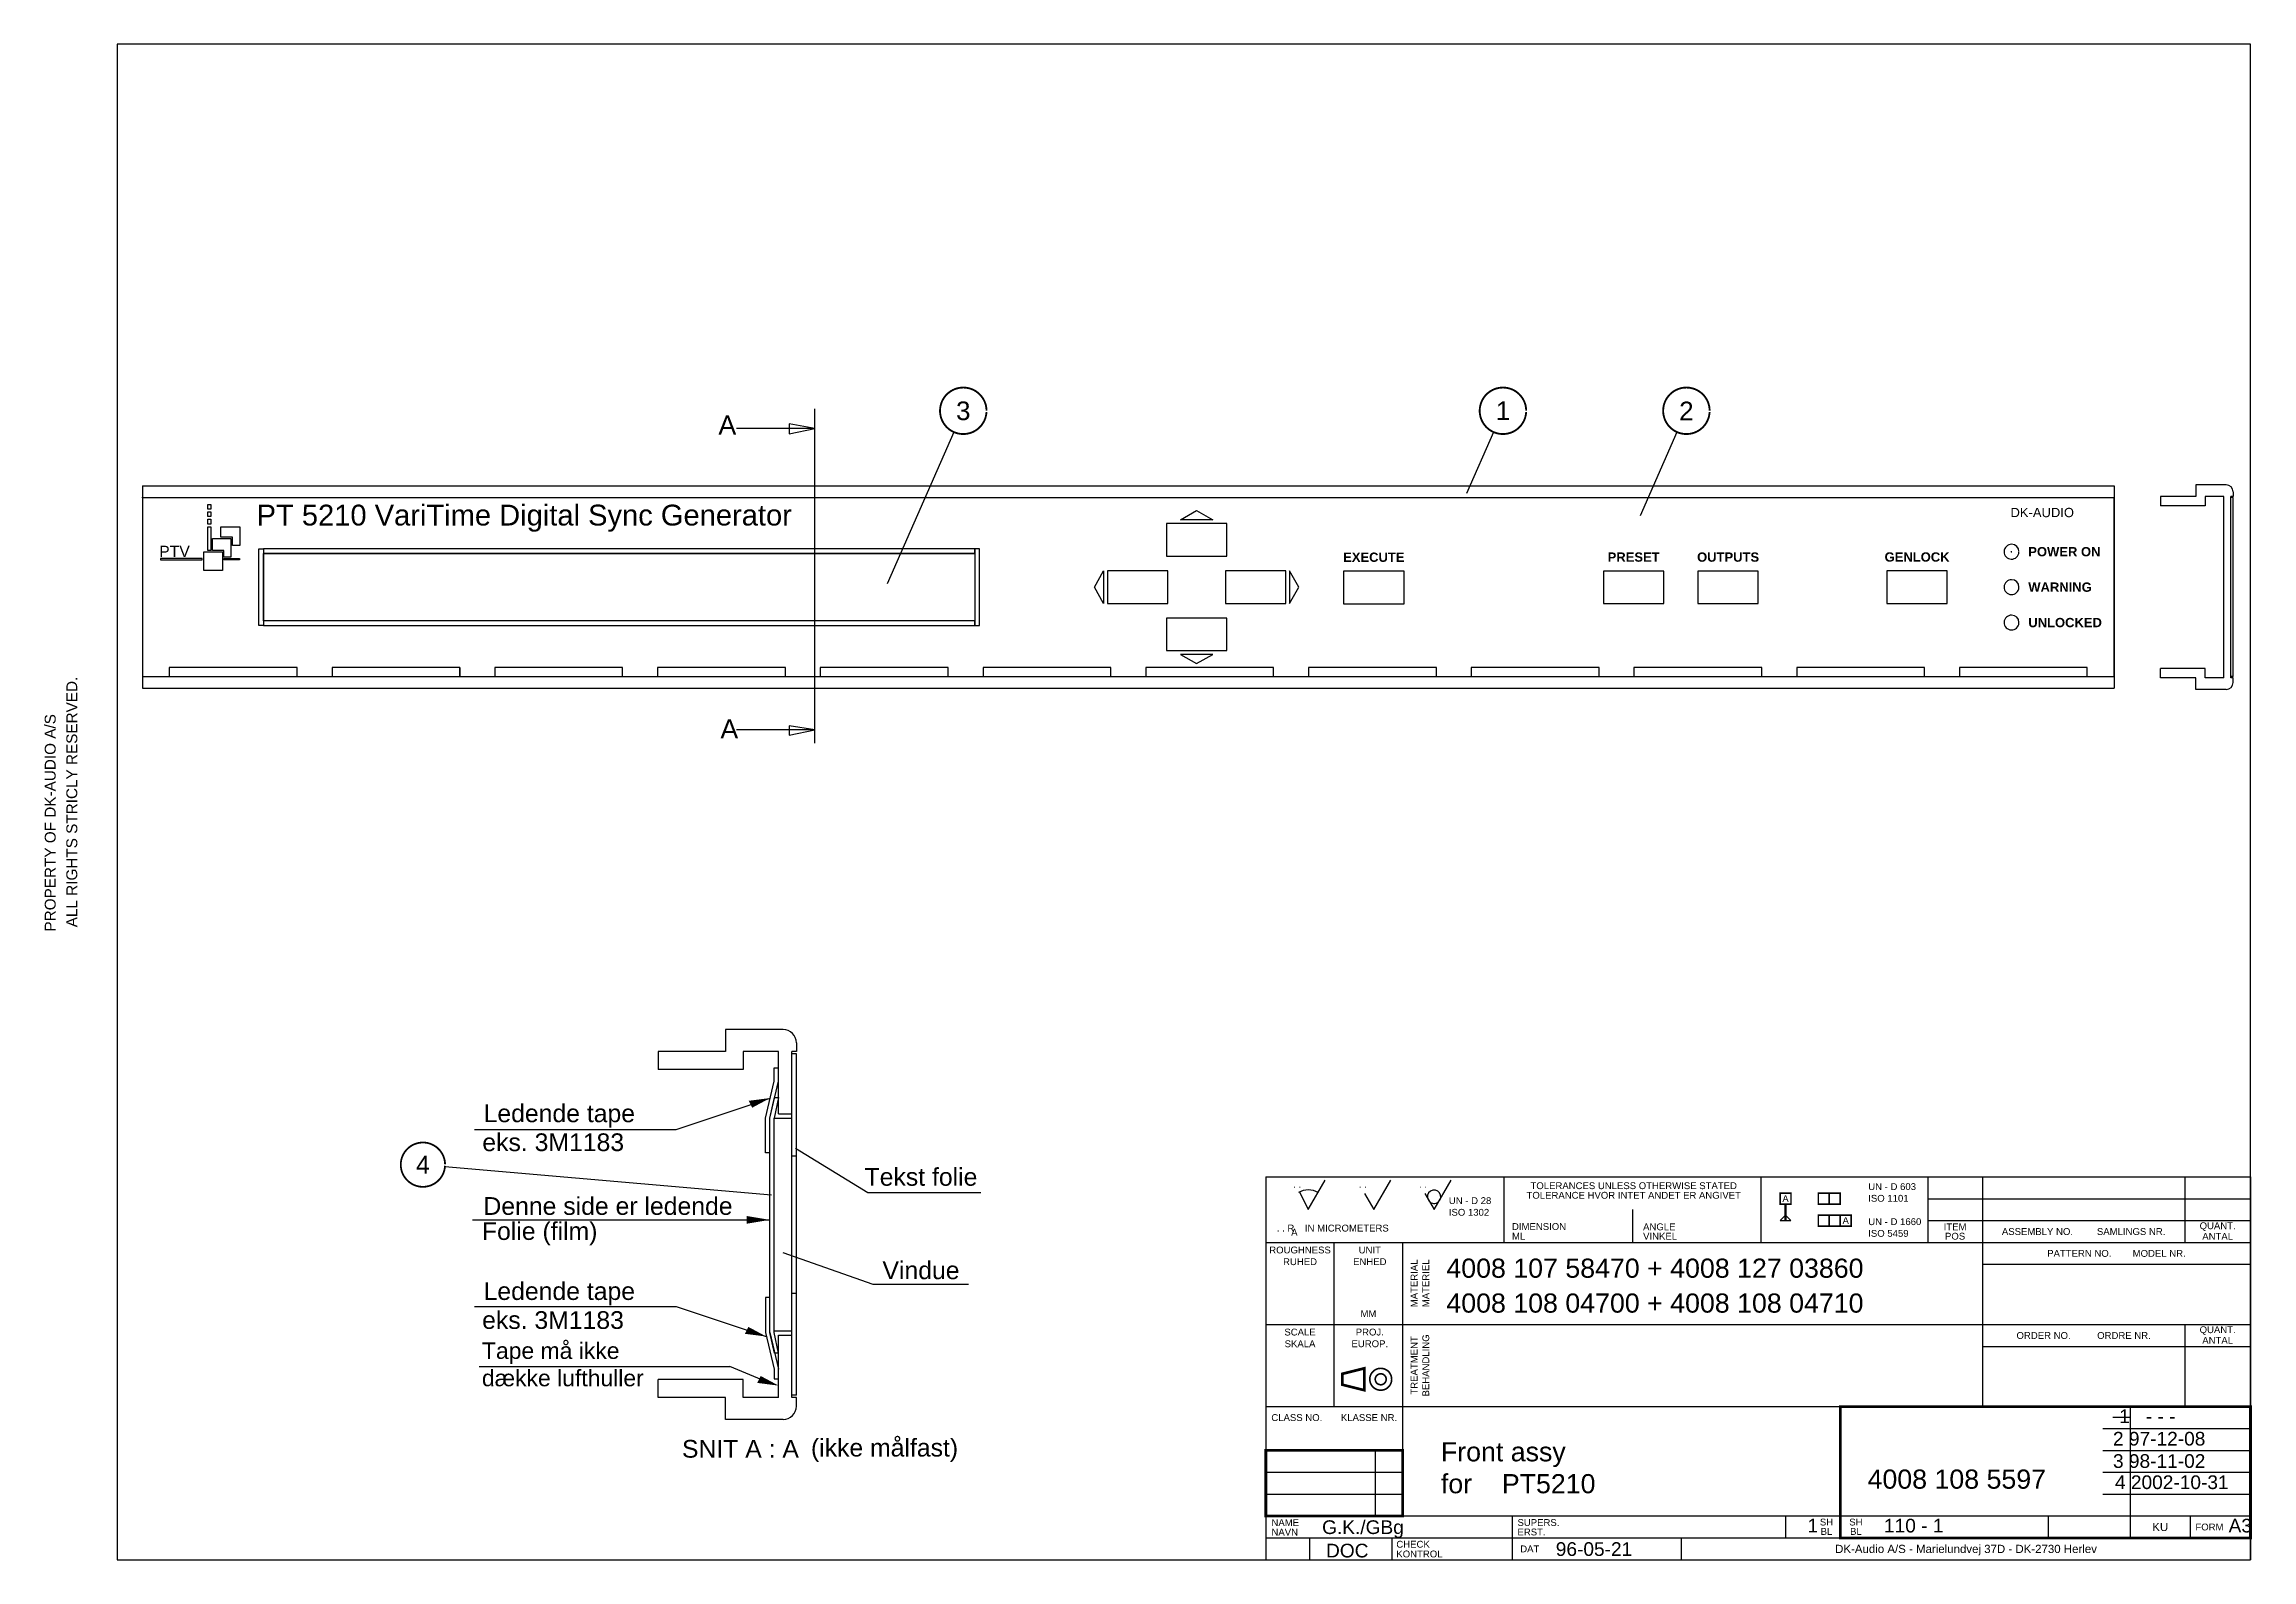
# Model space of a CAD drawing. Extents: x 7 to 410, y 10 to 287.
import ezdxf
from ezdxf.enums import TextEntityAlignment as Align

# ---------------------------------------------------------------- set-up
doc = ezdxf.new("R2010")
doc.units = 0
doc.header["$MEASUREMENT"] = 0
doc.linetypes.add('CENTER', pattern=[2, 1.25, -0.25, 0.25, -0.25])
for name, color, linetype in [('110-1', 10, 'CONTINUOUS'), ('110-1ASSY', 3, 'CONTINUOUS'), ('110-1MEK', 3, 'CONTINUOUS'), ('115-1BLUE', 5, 'CONTINUOUS'), ('115-1GREEN', 3, 'CONTINUOUS'), ('115-1RAMMEN', 6, 'CONTINUOUS'), ('115-1RED', 1, 'CONTINUOUS'), ('115-1TEKST', 7, 'CONTINUOUS')]:
    doc.layers.add(name, color=color, linetype=linetype)
doc.styles.add('ARIAB', font='')
doc.styles.add('ARIE', font='')
doc.styles.add('ARIM', font='')
doc.styles.get("Standard").update_dxf_attribs({"font": 'ARIAL.TTF'})
doc.styles.get('ARIAB').set_extended_font_data('Arial MT', bold=True)
doc.styles.get('ARIE').set_extended_font_data('Arial MT Ex Bd')
doc.styles.get('ARIM').set_extended_font_data('Arial MT Md')

msp = doc.modelspace()

# ---------------------------------------------------------------- linework, layer by layer
at = {"layer": '110-1'}
for p, q in [((410, 287), (20, 287)), ((20, 287), (20, 10)), ((410, 10), (410, 287)), ((147.549737619748, 159.2350170404904), (147.549737619748, 220.3428128024071)), ((147.549737619748, 216.7403350716176), (133.2198944298734, 216.7403350716176)), ((147.549737619748, 216.7403350716176), (142.8708540721523, 217.5951607343121)), ((142.8708540721523, 217.5951607343121), (142.8708540721523, 215.763391970362)), ((142.8708540721523, 215.763391970362), (147.549737619748, 216.7403350716176)), ((147.549737619748, 161.6651626186411), (133.2198944298734, 161.6651626186411)), ((147.549737619748, 161.6651626186411), (142.8708540721523, 162.3978701242212)), ((142.8708540721523, 162.3978701242212), (142.8708540721523, 160.6882195173856)), ((142.8708540721523, 160.6882195173856), (147.549737619748, 161.6651626186411)), ((255, 67), (255, 50)), ((384.8630359301935, 36.08303769265886), (388.0608434724261, 36.08303769265886)), ((275, 18), (275, 14)), ((253, 14), (253, 10)), ((20, 10), (410, 10))]:
    msp.add_line(p, q, dxfattribs=at)
at = {"layer": '110-1', "color": 3}
for p, q in [((141.7414339259483, 106.9235459668731), (131.211433925948, 106.923545966873)), ((131.211433925948, 106.923545966873), (131.211433925948, 102.8735459668731)), ((131.211433925948, 102.873545966873), (118.8994339259482, 102.873545966873)), ((118.8994339259482, 102.8735459668731), (118.8994339259482, 99.6335459668731)), ((131.2114339259479, 102.8735459668731), (118.8994339259482, 102.8735459668731)), ((134.4514339259482, 102.8735459668731), (134.4514339259482, 99.6335459668731)), ((140.9314339259482, 102.8735459668731), (134.4514339259482, 102.8735459668731)), ((140.9314339259482, 102.873545966873), (134.4514339259482, 102.873545966873)), ((140.9314339259482, 91.53354596687308), (140.9314339259482, 102.873545966873)), ((144.1714339259481, 102.873545966873), (143.3614339259483, 102.873545966873)), ((143.3614339259483, 39.69354596687305), (143.3614339259483, 102.873545966873)), ((144.1714339259481, 102.468545966873), (143.3614339259483, 102.468545966873)), ((144.1714339259482, 104.4935459668731), (144.1714339259482, 102.8735459668731)), ((144.1714339259482, 40.09854596687302), (144.1714339259482, 102.468545966873)), ((134.4514339259482, 99.6335459668731), (118.8994339259482, 99.6335459668731)), ((139.3114339259481, 90.72354596687325), (140.9120086048858, 97.45236806719777)), ((140.1214339259483, 51.54779880072601), (140.1214339259483, 90.72354596687308)), ((140.1214339259483, 90.72354596687308), (143.3614339259483, 90.72354596687308)), ((140.9314339259482, 91.53354596687308), (143.3614339259483, 91.53354596687308)), ((139.3114339259482, 57.91854596687307), (138.5014339259483, 57.91854596687307)), ((138.5014339259483, 57.91854596687307), (138.5014339259483, 51.54779880072579)), ((143.3614339259483, 58.72854596687307), (144.1714339259482, 58.72854596687307)), ((138.5014339259483, 51.54779880072579), (140.1020086048861, 44.81897670040127)), ((139.3114339259481, 51.54779880072579), (140.9120086048858, 44.81897670040127)), ((140.1214339259483, 51.84354596687308), (143.3614339259483, 51.84354596687308)), ((140.9314339259482, 39.69354596687305), (140.9314339259482, 51.03354596687302)), ((140.9314339259482, 51.03354596687302), (143.3614339259483, 51.03354596687302)), ((140.1020086048861, 44.81897670040127), (140.1020086048861, 43.07957948301132)), ((134.4514339259482, 42.933545966873), (118.8994339259482, 42.933545966873)), ((118.8994339259482, 39.69354596687305), (118.8994339259482, 42.933545966873)), ((134.4514339259482, 39.69354596687305), (134.4514339259482, 42.933545966873)), ((140.1020086048861, 43.07957948301132), (140.9120086048858, 43.07957948301132)), ((131.2114339259479, 39.69354596687305), (118.8994339259482, 39.69354596687305)), ((131.211433925948, 35.64354596687309), (131.211433925948, 39.69354596687305)), ((140.9314339259482, 39.69354596687305), (134.4514339259482, 39.69354596687305)), ((144.1714339259481, 40.09854596687302), (143.3614339259483, 40.09854596687302)), ((144.1714339259481, 39.69354596687305), (143.3614339259483, 39.69354596687305)), ((144.1714339259482, 38.07354596687298), (144.1714339259482, 39.69354596687305)), ((141.7414339259483, 35.64354596687303), (131.211433925948, 35.64354596687309))]:
    msp.add_line(p, q, dxfattribs=at)
at = {"layer": '110-1', "color": 1}
for p in [(86.17778082493497, 45.35333489936859), (137.8768517569422, 42.86839171733604)]:
    msp.add_line(p, (131.9892365526921, 45.35333489936859), dxfattribs=at)
at = {"layer": '110-1', "color": 3}
for points in [[(139.3114339259482, 84.35279880072596), (138.5014339259483, 84.35279880072596), (138.5014339259483, 90.72354596687325), (140.1020086048861, 97.45236806719777), (140.1020086048861, 99.92326202762155), (140.9120086048858, 99.92326202762155)], [(140.9314339259482, 47.79648919513852), (140.2037522363504, 47.79648919513852), (140.2037522363505, 47.79648919513852), (139.3114339259482, 51.54779880072579), (139.3114339259482, 57.91854596687307), (139.3114339259482, 90.72354596687325), (140.2037522363505, 94.47485557246054), (140.2037522363504, 94.47485557246054), (140.9314339259482, 94.47485557246054)], [(140.9314339259482, 94.47485557246054), (140.1214339259483, 90.72354596687325)], [(143.3614339259483, 83.83854596687303), (144.1714339259482, 83.83854596687303)], [(140.9314339259482, 47.79648919513852), (140.1214339259483, 51.54779880072579)]]:
    msp.add_lwpolyline(points, dxfattribs=at)
at = {"layer": '110-1', "color": 1}
for points in [[(85.35650254106423, 88.66685204613427), (122.2009407966204, 88.66685204613427), (139.3732188179415, 94.38853300257085)], [(177.9176248007929, 77.09885666329473), (157.2438121414481, 77.09885666329473), (143.9996509065553, 85.17946458942015)], [(79.93753562518873, 81.8689133336299), (139.6050168858445, 76.68020046384794)], [(84.98886211306217, 72.12977624775033), (139.3114339259482, 72.12977624775033)], [(175.656426541177, 60.29119217695381), (158.2128971098548, 60.29119217695381), (141.7384526469394, 66.1092298837641)], [(85.35650254106423, 56.30145044936626), (122.2009407966204, 56.30145044936626), (138.6764765172582, 50.81191907427319)]]:
    msp.add_lwpolyline(points, dxfattribs=at)
at = {"layer": '110-1', "color": 3, "const_width": 0.3240000000000001}
msp.add_lwpolyline([(79.95260467472957, 82.25554707492182, 66.06280964591681), (79.94734869011097, 82.01043841898849, 66.06280964591681)], format="xyb", dxfattribs=at)
at = {"layer": '110-1'}
for points in [[(230, 80), (410, 80)], [(230, 80), (230, 10)], [(236.1519237886467, 77.23205080756888), (237.75, 74), (240.8685888495279, 79.36650848224347)], [(248.0374851427604, 76.9698057258089), (249.75, 74), (252.8685888495279, 79.36650848224347)], [(259.0374851427604, 76.9698057258089), (260.75, 74), (263.8685888495279, 79.36650848224347)], [(273.5, 80), (273.5, 68)], [(320.5, 80), (320.5, 68)], [(351, 80), (351, 68)], [(361, 80), (361, 38)], [(398, 80), (398, 68)], [(410, 80), (410, 10)], [(297, 74), (297, 68)], [(351, 76), (410, 76)], [(351, 72), (410, 72)], [(230, 68), (410, 68)], [(242.5, 38), (242.5, 68)], [(255, 68), (255, 18)], [(361.0905294119907, 64.00669696654226), (410.0905294119907, 64.00669696654226)], [(230, 53), (410, 53)], [(398, 53), (398, 38)], [(361, 49), (410, 49)], [(230, 38), (410, 38)], [(388, 38), (388, 14)], [(383, 34), (410, 34)], [(250, 30), (250, 18)], [(383, 30), (410, 30)], [(230, 26), (255, 26)], [(383, 26), (410, 26)], [(230, 22), (255, 22)], [(383, 22), (410, 22)], [(410, 18), (230, 18)], [(275, 18), (275, 10)], [(325, 18), (325, 14)], [(335, 18), (335, 14)], [(373, 18), (373, 14)], [(399, 18), (399, 14)], [(230, 14), (410, 14)], [(238, 14), (238, 10)], [(253, 14), (253, 10)], [(306, 10), (306, 14)], [(230, 10), (410, 10)]]:
    msp.add_lwpolyline(points, dxfattribs=at)
for points, const_width in [([(324, 77), (326, 77), (326, 75), (324, 75)], 0.3), ([(331, 75), (333, 75), (333, 77), (331, 77)], 0.3), ([(333, 75), (335, 75), (335, 77), (333, 77)], 0.3), ([(331, 71), (333, 71), (333, 73), (331, 73)], 0.3), ([(333, 71), (335, 71), (335, 73), (333, 73)], 0.3), ([(335, 73), (337, 73), (337, 71), (335, 71)], 0.3), ([(335, 14), (410, 14), (410, 38), (335, 38)], 0.5)]:
    msp.add_lwpolyline(points, close=True, dxfattribs=dict(at, const_width=const_width))
msp.add_lwpolyline([(324, 72), (326, 72), (325, 73)], close=True, dxfattribs=at)
for points, const_width in [([(325, 75), (325, 72)], 0.4), ([(244, 42), (248, 41), (248, 45), (244, 44), (244, 42)], 0.5), ([(230, 18), (255, 18), (255, 30), (230, 30), (230, 18)], 0.5)]:
    msp.add_lwpolyline(points, dxfattribs=dict(at, const_width=const_width))
at = {"layer": '110-1', "color": 13}
for points, const_width in [([(249, 43, 1), (253, 43, 1)], 0.2999999999999998), ([(250, 43, 1), (252, 43, 1)], 0.2999999999999999)]:
    msp.add_lwpolyline(points, format="xyb", close=True, dxfattribs=dict(at, const_width=const_width))
at = {"layer": '110-1', "color": 2, "linetype": 'CENTER', "const_width": 0.02}
for points in [[(251, 46), (251, 40)], [(243, 43), (254, 43)]]:
    msp.add_lwpolyline(points, dxfattribs=at)
at = {"layer": '110-1', "color": 3}
for centre, start, end in [((141.7414339259483, 104.4935459668731), 1.304685893611468e-12, 90), ((141.7414339259483, 38.07354596687304), 270.0000000000001, 359.9999999999987)]:
    msp.add_arc(centre, 2.43, start, end, dxfattribs=at)
at = {"layer": '110-1'}
for centre, radius, start, end in [((237.75, 74), 3.605551275464019, 59.8382447180721, 119.8382447180721), ((260.7603144101786, 76.35859236105458), 1.214781746034139, 306.4847730898729, 299.2476703006309)]:
    msp.add_arc(centre, radius, start, end, dxfattribs=at)
at = {"layer": '110-1', "color": 1, "linetype": 'ByBlock'}
for points in [[(136.0933236347696, 92.62949938570219), (135.4564738002753, 93.89588342630938), (139.3732188179415, 94.38853300257085)], [(135.0589339259483, 71.42102624775032), (135.0589339259483, 72.83852624775028), (139.3114339259482, 72.12977624775033)], [(135.3965813340862, 52.57095269114183), (134.7597314995919, 51.30456865053463), (138.6764765172582, 50.81191907427319)], [(137.6551854492022, 43.5989773160839), (137.0183356147079, 42.3325932754767), (140.9350806323741, 41.83994369921526)]]:
    msp.add_solid(points, dxfattribs=at)
at = {"layer": '110-1ASSY'}
for p, q in [((24.65499079668522, 206.2585082815695), (385.0549907966852, 206.2585082815695)), ((405.543094999795, 206.4710082815695), (400.0180949997949, 206.4710082815695)), ((400.0180949997949, 206.4710082815695), (400.0180949997949, 204.3460082815695)), ((400.0180949997949, 204.3460082815695), (393.558094999795, 204.3460082815695)), ((400.0180949997949, 204.3460082815695), (393.558094999795, 204.3460082815695)), ((393.558094999795, 204.3460082815695), (393.558094999795, 202.6460082815695)), ((401.718094999795, 202.6460082815695), (393.558094999795, 202.6460082815695)), ((405.1180949997951, 204.3460082815695), (401.718094999795, 204.3460082815695)), ((405.1180949997951, 204.3460082815695), (401.718094999795, 204.3460082815695)), ((401.718094999795, 204.3460082815695), (401.718094999795, 202.6460082815695)), ((405.1180949997951, 171.1960082815695), (405.1180949997951, 204.3460082815695)), ((406.3930949997951, 171.1960082815695), (406.393094999795, 204.3460082815695)), ((406.818094999795, 204.3460082815695), (406.3930949997951, 204.3460082815695)), ((406.818094999795, 204.1335082815695), (406.393094999795, 204.1335082815695)), ((406.8180949997951, 205.1960082815695), (406.8180949997951, 204.3460082815695)), ((406.8180949997951, 171.4085082815695), (406.8180949997951, 204.1335082815695)), ((24.65499079668522, 171.4085082815695), (385.0549907966852, 171.4085082815695)), ((401.718094999795, 172.8960082815695), (393.558094999795, 172.8960082815695)), ((393.558094999795, 171.1960082815695), (393.558094999795, 172.8960082815695)), ((400.0180949997949, 171.1960082815695), (393.558094999795, 171.1960082815695)), ((400.0180949997949, 169.0710082815695), (400.0180949997949, 171.1960082815695)), ((401.718094999795, 171.1960082815695), (401.718094999795, 172.8960082815695)), ((405.1180949997951, 171.1960082815695), (401.718094999795, 171.1960082815695)), ((406.818094999795, 171.4085082815695), (406.393094999795, 171.4085082815695)), ((406.818094999795, 171.1960082815695), (406.3930949997952, 171.1960082815695)), ((406.8180949997951, 170.3460082815695), (406.8180949997951, 171.1960082815695)), ((24.65499079668522, 169.2835082815695), (385.0549907966852, 169.2835082815695)), ((405.543094999795, 169.0710082815695), (400.0180949997949, 169.0710082815695))]:
    msp.add_line(p, q, dxfattribs=at)
at = {"layer": '110-1ASSY', "const_width": 0.34}
for points in [[(178.9342385637585, 220.0331600744841, 66.06280964591681), (178.9287230243439, 219.7759472873936, 66.06280964591681)], [(277.5912075011386, 220.0331600744841, 66.06280964591681), (277.585691961724, 219.7759472873936, 66.06280964591681)], [(311.1302656093004, 220.0331600744841, 66.06280964591681), (311.1247500698858, 219.7759472873936, 66.06280964591681)]]:
    msp.add_lwpolyline(points, format="xyb", dxfattribs=at)
at = {"layer": '110-1ASSY', "color": 1}
for points in [[(172.954250027342, 216.1137363077191), (160.8004926026472, 188.3528843670295)], [(271.6112189647221, 216.1137363077191), (266.6857089020554, 204.8732758589283)], [(305.1502770728839, 216.1137363077191), (298.4478632693874, 200.8045022377646)]]:
    msp.add_lwpolyline(points, dxfattribs=at)
at = {"layer": '110-1ASSY'}
for points in [[(24.65499079668522, 206.2585082815695), (24.65499079668522, 169.2835082815695)], [(385.0549907966852, 206.2585082815695), (385.0549907966852, 169.2835082815695)]]:
    msp.add_lwpolyline(points, dxfattribs=at)
for centre, start, end in [((405.543094999795, 205.1960082815695), 1.197385291845089e-12, 90), ((405.543094999795, 170.3460082815695), 270, 359.9999999999988)]:
    msp.add_arc(centre, 1.275, start, end, dxfattribs=at)
at = {"layer": '110-1MEK'}
for p in [(24.65499079668524, 204.1335082815696), (385.0549907966854, 171.4085082815696)]:
    msp.add_line(p, (385.0549907966854, 204.1335082815696), dxfattribs=at)
at = {"layer": '110-1MEK', "color": 3, "linetype": 'Continuous'}
msp.add_line((24.65499079668524, 204.1335082815696), (24.65499079668524, 171.4085082815696), dxfattribs=at)
at = {"layer": '110-1MEK', "linetype": 'Continuous'}
for p, q in [((222.8749907966853, 199.3820082815696), (211.8249907966853, 199.3820082815696)), ((211.8249907966853, 199.3820082815696), (211.8249907966853, 193.4320082815696)), ((222.8749907966853, 193.4320082815696), (222.8749907966853, 199.3820082815696)), ((176.8049907966854, 193.9335082815696), (46.75499079668528, 193.9335082815696)), ((201.0299907966853, 190.7460082815696), (201.0299907966853, 184.7960082815696)), ((212.0799907966853, 190.7460082815696), (201.0299907966853, 190.7460082815696)), ((211.8249907966853, 193.4320082815696), (222.8749907966853, 193.4320082815696)), ((212.0799907966853, 184.7960082815696), (212.0799907966853, 190.7460082815696)), ((222.6199907966854, 190.7290082815696), (222.6199907966854, 184.7790082815696)), ((233.6699907966854, 190.7290082815696), (222.6199907966854, 190.7290082815696)), ((233.6699907966854, 184.7790082815696), (233.6699907966854, 190.7290082815696)), ((255.2599907966853, 190.6865082815696), (244.2099907966853, 190.6865082815696)), ((244.2099907966853, 190.6865082815696), (244.2099907966853, 184.7365082815696)), ((255.2599907966853, 184.7365082815696), (255.2599907966853, 190.6865082815696)), ((291.7079907966855, 190.7120082815696), (291.7079907966855, 184.7620082815696)), ((302.7579907966855, 190.7120082815696), (291.7079907966855, 190.7120082815696)), ((302.7579907966855, 184.7620082815696), (302.7579907966855, 190.7120082815696)), ((320.0299907966854, 190.7120082815696), (308.9799907966854, 190.7120082815696)), ((308.9799907966854, 190.7120082815696), (308.9799907966854, 184.7620082815696)), ((320.0299907966854, 184.7620082815696), (320.0299907966854, 190.7120082815696)), ((343.5239907966854, 190.7290082815696), (343.5239907966854, 184.7790082815696)), ((354.5739907966855, 190.7290082815696), (343.5239907966854, 190.7290082815696)), ((354.5739907966855, 184.7790082815696), (354.5739907966855, 190.7290082815696)), ((201.0299907966853, 184.7960082815696), (212.0799907966853, 184.7960082815696)), ((222.8749907966853, 182.1100082815696), (211.8249907966853, 182.1100082815696)), ((211.8249907966853, 182.1100082815696), (211.8249907966853, 176.1600082815696)), ((222.6199907966854, 184.7790082815696), (233.6699907966854, 184.7790082815696)), ((222.8749907966853, 176.1600082815696), (222.8749907966853, 182.1100082815696)), ((244.2099907966853, 184.7365082815696), (255.2599907966853, 184.7365082815696)), ((291.7079907966855, 184.7620082815696), (302.7579907966855, 184.7620082815696)), ((308.9799907966854, 184.7620082815696), (320.0299907966854, 184.7620082815696)), ((343.5239907966854, 184.7790082815696), (354.5739907966855, 184.7790082815696)), ((176.8049907966854, 181.6085082815696), (46.75499079668528, 181.6085082815696)), ((211.8249907966853, 176.1600082815696), (222.8749907966853, 176.1600082815696)), ((24.65499079668527, 173.1085082815696), (24.65499079668527, 171.4085082815696)), ((24.65499079668527, 171.4085082815696), (29.54249079668527, 171.4085082815696)), ((52.91749079668529, 171.4085082815696), (59.29249079668529, 171.4085082815696)), ((82.6674907966853, 173.1085082815696), (59.29249079668529, 173.1085082815696)), ((59.29249079668529, 173.1085082815696), (59.29249079668529, 171.4085082815696)), ((82.6674907966853, 173.1085082815696), (82.6674907966853, 171.4085082815696)), ((82.6674907966853, 171.4085082815696), (89.04249079668531, 171.4085082815696)), ((112.4174907966853, 171.4085082815696), (118.7924907966853, 171.4085082815696)), ((142.1674907966853, 171.4085082815696), (148.5424907966853, 171.4085082815696)), ((171.9174907966854, 171.4085082815696), (178.2924907966854, 171.4085082815696)), ((201.6674907966854, 171.4085082815696), (208.0424907966854, 171.4085082815696)), ((231.4174907966854, 171.4085082815696), (237.7924907966854, 171.4085082815696)), ((261.1674907966854, 171.4085082815696), (267.5424907966854, 171.4085082815696)), ((290.9174907966854, 171.4085082815696), (297.2924907966854, 171.4085082815696)), ((320.6674907966855, 171.4085082815696), (327.0424907966855, 171.4085082815696)), ((350.4174907966855, 171.4085082815696), (356.7924907966855, 171.4085082815696)), ((380.1674907966855, 171.4085082815696), (385.0549907966854, 171.4085082815696))]:
    msp.add_line(p, q, dxfattribs=at)
at = {"layer": '110-1MEK', "linetype": 'ByBlock'}
for p, q in [((366.2444907966855, 194.2480082815696), (366.3974907966854, 194.2480082815696)), ((366.3209907966854, 194.1715082815697), (366.3209907966854, 194.3245082815696))]:
    msp.add_line(p, q, dxfattribs=at)
at = {"layer": '110-1MEK', "linetype": 'Continuous'}
for points in [[(46.75499079668528, 181.6085082815696), (46.75499079668528, 193.9335082815696)], [(176.8049907966853, 193.9335082815696), (176.8049907966854, 181.6085082815696)], [(52.91749079668529, 171.4085082815696), (52.91749079668529, 173.1085082815696), (29.54249079668527, 173.1085082815696), (29.54249079668527, 171.4085082815696)], [(82.6674907966853, 171.4085082815696), (82.6674907966853, 173.1085082815696), (59.29249079668529, 173.1085082815696), (59.29249079668529, 171.4085082815696)], [(112.4174907966853, 171.4085082815696), (112.4174907966853, 173.1085082815696), (89.04249079668531, 173.1085082815696), (89.04249079668531, 171.4085082815696)], [(142.1674907966853, 171.4085082815696), (142.1674907966853, 173.1085082815696), (118.7924907966853, 173.1085082815696), (118.7924907966853, 171.4085082815696)], [(171.9174907966854, 171.4085082815696), (171.9174907966854, 173.1085082815696), (148.5424907966853, 173.1085082815696), (148.5424907966853, 171.4085082815696)], [(201.6674907966854, 171.4085082815696), (201.6674907966854, 173.1085082815696), (178.2924907966854, 173.1085082815696), (178.2924907966854, 171.4085082815696)], [(231.4174907966854, 171.4085082815696), (231.4174907966854, 173.1085082815696), (208.0424907966854, 173.1085082815696), (208.0424907966854, 171.4085082815696)], [(261.1674907966854, 171.4085082815696), (261.1674907966854, 173.1085082815696), (237.7924907966854, 173.1085082815696), (237.7924907966854, 171.4085082815696)], [(290.9174907966854, 171.4085082815696), (290.9174907966854, 173.1085082815696), (267.5424907966854, 173.1085082815696), (267.5424907966854, 171.4085082815696)], [(320.6674907966855, 171.4085082815696), (320.6674907966855, 173.1085082815696), (297.2924907966854, 173.1085082815696), (297.2924907966854, 171.4085082815696)], [(350.4174907966855, 171.4085082815696), (350.4174907966855, 173.1085082815696), (327.0424907966855, 173.1085082815696), (327.0424907966855, 171.4085082815696)], [(380.1674907966855, 171.4085082815696), (380.1674907966855, 173.1085082815696), (356.7924907966855, 173.1085082815696), (356.7924907966855, 171.4085082815696)]]:
    msp.add_lwpolyline(points, dxfattribs=at)
for centre in [(366.3209907966854, 194.2480082815696), (366.3209907966855, 187.7710082815696), (366.3209907966854, 181.2940082815696)]:
    msp.add_arc(centre, 1.360000000000001, 0.5060194218777823, 357.0371143407239, dxfattribs=at)
msp.add_point((24.65499079668527, 204.1335082815696), dxfattribs=at)
msp.add_point((24.65499079668527, 204.1335082815696), dxfattribs=at)
msp.add_point((24.65499079668527, 204.1335082815696), dxfattribs=at)
msp.add_point((24.65499079668527, 204.1335082815696), dxfattribs=at)
msp.add_point((24.65499079668527, 204.1335082815696), dxfattribs=at)
msp.add_point((24.65499079668527, 204.1335082815696), dxfattribs=at)
at = {"layer": '115-1BLUE', "linetype": 'Continuous'}
msp.add_lwpolyline([(38.96763662167309, 198.8006534045226), (42.43948428833976, 198.8006534045226), (42.43948428833976, 195.3473782378559), (41.06221795500644, 195.3473782378559), (41.06221795500644, 196.8925819045226), (38.96725695500643, 196.8925819045226), (38.96763662167309, 198.8006534045226)], close=True, dxfattribs=at)
at = {"layer": '115-1GREEN', "linetype": 'Continuous'}
msp.add_lwpolyline([(37.41075395500643, 196.6364004045225), (40.80740778833975, 196.6364004045225), (40.80740778833975, 193.2720607378559), (39.4971696216731, 193.2720607378559), (39.4971696216731, 194.4869034045225), (37.41039695500642, 194.4869034045225), (37.41075395500643, 196.6364004045225)], close=True, dxfattribs=at)
at = {"layer": '115-1RAMMEN'}
for points in [[(45.90499079668526, 194.7835082815696), (46.75499079668526, 194.7835082815696), (46.75499079668526, 180.7585082815696), (45.90499079668526, 180.7585082815696)], [(46.75499079668526, 193.9335082815696), (176.8049907966853, 193.9335082815697), (176.8049907966853, 194.7835082815697), (46.75499079668526, 194.7835082815696)], [(176.8049907966853, 180.7585082815696), (177.6549907966854, 180.7585082815696), (177.6549907966854, 194.7835082815697), (176.8049907966853, 194.7835082815697)], [(46.75499079668526, 180.7585082815696), (176.8049907966853, 180.7585082815696), (176.8049907966853, 181.6085082815696), (46.75499079668526, 181.6085082815696)]]:
    msp.add_lwpolyline(points, close=True, dxfattribs=at)
at = {"layer": '115-1RED', "linetype": 'Continuous'}
msp.add_lwpolyline([(35.82878212167309, 194.2295262378559), (39.24161145500643, 194.2295262378559), (39.24161145500643, 190.7843515711892), (35.82878212167309, 190.7843515711892), (35.82878212167309, 194.2295262378559)], close=True, dxfattribs=at)
at = {"layer": '115-1TEKST', "linetype": 'Continuous'}
for points in [[(36.55581262167309, 202.8882042378559), (37.14851478833976, 202.8882042378559), (37.14851478833976, 202.0045385711892), (36.55581262167309, 202.0045385711892), (36.55581262167309, 202.8882042378559)], [(36.55581262167309, 201.5431755711892), (37.15426928833975, 201.5431755711892), (37.15426928833975, 200.6859250711892), (36.55581262167309, 200.6859250711892), (36.55581262167309, 201.5431755711892)], [(36.55581262167309, 200.1926020711892), (37.15426928833975, 200.1926020711892), (37.15426928833975, 199.3030005711892), (36.55581262167309, 199.3030005711892), (36.55581262167309, 200.1926020711892)], [(36.55581262167309, 198.8006534045226), (37.15426928833975, 198.8006534045226), (37.15426928833975, 194.4859655711892), (36.55581262167309, 194.4859655711892), (36.55581262167309, 198.8006534045226)], [(35.5714191216731, 193.0140602378559), (27.91246012167308, 193.0140602378559), (27.91246012167308, 192.7436667378559), (35.5714191216731, 192.7436667378559)], [(39.49169278833978, 193.0140602378559), (42.35469678833977, 193.0140602378559), (42.35469678833977, 192.7436667378559), (39.49519478833977, 192.7436667378559)]]:
    msp.add_lwpolyline(points, close=True, dxfattribs=at)
at = {"layer": '115-1TEKST'}
for points in [[(214.3749907966852, 200.062038024571), (217.3499907966853, 201.7535082815696), (220.3249907966852, 200.062038024571)], [(200.3499610536838, 184.7790082815696), (198.6584907966852, 187.7540082815696), (200.3499610536838, 190.7290082815696)], [(234.3500205396868, 184.7790082815696), (236.0414907966854, 187.7540082815696), (234.3500205396868, 190.7290082815696)], [(214.3749907966852, 175.4799785385682), (217.3499907966853, 173.7885082815696), (220.3249907966852, 175.4799785385682)]]:
    msp.add_lwpolyline(points, close=True, dxfattribs=at)

# ---------------------------------------------------------------- texts
at = {"layer": '110-1'}
for s, height, p in [('A', 3.5, (129.9214660515275, 215.6412738132475)), ('A', 3.5, (130.2879572243316, 160.1059554431201)), ('. .', 1.25, (235, 78)), ('. .', 1.25, (247, 78)), ('. .', 1.25, (258, 78)), ('UN - D 603', 1.25, (340.1222111527001, 77.58373823547444)), ('ISO 1101', 1.25, (340.1222111527001, 75.4479114638209)), ('UN - D 28', 1.25, (263.4515377956598, 75.02407734614562)), ('ISO 1302 ', 1.25, (263.4515377956598, 72.88825057449208)), ('. . R    IN MICROMETERS', 1.25, (232, 70)), ('A', 1.25, (234.6336749910042, 69.24320691858551)), ('DIMENSION', 1.25, (274.9937374510446, 70.28801997642456)), ('ML', 1.25, (274.9937374510446, 68.52234765310455)), ('ANGLE', 1.25, (298.9650649737952, 70.2320191277991)), ('VINKEL', 1.25, (298.9650649737952, 68.52335771047628)), ('UN - D 1660', 1.25, (340.1222111527001, 71.17625792051382)), ('ISO 5459', 1.25, (340.1222111527001, 69.04043114886028)), ('4008 107 58470 + 4008 127 03860', 3.5, (263, 61.55144718226677)), ('4008 108 04700 + 4008 108 04710', 3.5, (263, 55.17519817395574)), ('1   - - - ', 2.5, (386, 35)), ('2 97-12-08', 2.5, (384.8630359301935, 30.88856457673285)), ('Front assy ', 3.5, (262, 28)), ('3 98-11-02', 2.5, (384.8630359301935, 26.8051440706334)), ('for    PT5210', 3.5, (262, 22.16666666666667)), ('4008 108 5597', 3.5, (340, 23)), ('4 2002-10-31', 2.5, (385.2256860815974, 22.93301636375429)), ('NAME', 1.249999999999999, (231.02805420544, 16.17553048701874)), ('G.K./GBg', 2.5, (240.2813804897307, 14.71885234096511)), ('SUPERS.', 1.25, (276, 16.19153286067387)), ('1', 2.5, (329, 15)), ('110 - 1', 2.5, (343, 15)), ('A3', 2.5, (406, 15)), ('NAVN', 1.249999999999999, (231.02805420544, 14.43706300589521)), ('DOC', 2.5, (241, 10.43770584608345)), ('CHECK', 1.25, (253.856761589515, 12.22404764596113)), ('ERST.', 1.25, (276, 14.46198679032727)), ('96-05-21', 2.5, (283, 10.71885350511833)), ('KONTROL', 1.25, (253.856761589515, 10.44573543866218))]:
    msp.add_text(s, height=height, dxfattribs=at).set_placement(p)
for s, p in [('ALL RIGHTS STRICLY RESERVED.', (12.71428571428571, 148.5)), ('PROPERTY OF DK-AUDIO A/S', (8.766391763287224, 144.6946806961591))]:
    msp.add_text(s, height=2, rotation=90, dxfattribs=at).set_placement(p, align=Align.CENTER)
at = {"layer": '110-1', "color": 7}
for s, p in [('Ledende tape', (100.8372158560555, 91.20539517201303)), ('eks. 3M1183', (99.72360623623092, 86.37998924665712)), ('Tekst folie', (166.956101327448, 80.0517955595966)), ('Denne side er ledende', (109.7393541336072, 74.72966455439439)), ('Folie (film)', (97.24989332889277, 69.68193818359936)), ('Vindue', (166.956101327448, 62.97728228526034)), ('Ledende tape', (100.8372158560555, 58.71111928257511)), ('eks. 3M1183', (99.68565940419114, 53.88571335721917)), ('(ikke målfast)', (160.2886817144456, 30.29336154651469)), ('SNIT A : A', (133.9479650624052, 30.29336154651469))]:
    msp.add_text(s, height=3.24, dxfattribs=at).set_placement(p, align=Align.MIDDLE)
at = {"layer": '110-1', "color": 3}
msp.add_text('4', height=3.24, dxfattribs=at).set_placement((75.90276262170454, 82.21977913469118), align=Align.MIDDLE)
at = {"layer": '110-1'}
for s, height, p in [('TOLERANCE HVOR INTET ANDET ER ANGIVET', 1.250000000000001, (297.25, 76.00024422185551)), ('TOLERANCES UNLESS OTHERWISE STATED', 1.250000000000001, (297.25, 77.74975577814448)), ('ROUGHNESS', 1.25, (236.25, 66)), ('RUHED', 1.25, (236.25, 63.86417322834646)), ('ENHED', 1.25, (249, 63.86417322834646)), ('UNIT', 1.25, (249, 66)), ('MM', 1.25, (248.75, 54.3740157480315)), ('SCALE', 1.25, (236.25, 51)), ('SKALA', 1.25, (236.25, 48.86417322834646)), ('EUROP.', 1.25, (249, 48.86417322834646)), ('PROJ.', 1.25, (249, 51))]:
    msp.add_text(s, height=height, dxfattribs=at).set_placement(p, align=Align.CENTER)
for s, height, p in [('A', 1.25, (325, 76)), ('A', 1.25, (336, 72)), ('ITEM', 1.25, (356, 70.85433070866141)), ('POS', 1.25, (356, 69.14566929133858)), ('ASSEMBLY NO.         SAMLINGS NR.', 1.25, (379.5, 70)), ('QUANT.', 1.25, (404, 70.89046010127923)), ('ANTAL', 1.25, (404, 69.11446115856329)), ('PATTERN NO.        MODEL NR.', 1.25, (385.5, 66.00492125984252)), ('QUANT.', 1.249999999999999, (404, 51.89426435991213)), ('ORDER NO.          ORDRE NR.', 1.25, (379.5, 51)), ('ANTAL', 1.249999999999999, (404, 50.11065689993039)), ('CLASS NO.       KLASSE NR.', 1.25, (242.5, 36)), ('SH', 1.249999999999999, (332.4953008879645, 16.90498524823715)), ('SH', 1.249999999999999, (337.8685305792917, 16.90498524823715)), ('KU', 1.5, (393.5, 16)), ('FORM', 1.25, (402.5, 16)), ('DAT', 1.25, (278.2508281866458, 12)), ('BL', 1.249999999999999, (332.4953008879645, 15.18873869770814)), ('DK-Audio A/S - Marielundvej 37D - DK-2730 Herlev', 1.5, (358, 11.81102362204724)), ('BL', 1.249999999999999, (337.8685305792917, 15.18873869770814))]:
    msp.add_text(s, height=height, dxfattribs=at).set_placement(p, align=Align.MIDDLE)
for s, p in [('MATERIAL', (257.1054586197872, 60.53414778724726)), ('MATERIEL', (259.2412853914407, 60.53414778724726)), ('TREATMENT', (257.1054586197872, 45.53414778724726)), ('BEHANDLING', (259.2412853914407, 45.53414778724726))]:
    msp.add_text(s, height=1.25, rotation=90, dxfattribs=at).set_placement(p, align=Align.MIDDLE)
at = {"layer": '110-1', "color": 7}
for s, p in [('Tape må ikke', (86.69392372017072, 46.71980366474475)), ('dække lufthuller', (86.69392372017072, 41.71980366474475))]:
    msp.add_text(s, height=3, dxfattribs=at).set_placement(p)
at = {"layer": '110-1ASSY'}
for s, p in [('3', (174.684404310584, 219.9956258162173)), ('1', (273.3413732479642, 219.9956258162173)), ('2', (306.8804313561259, 219.9956258162173))]:
    msp.add_text(s, height=3.4, dxfattribs=at).set_placement(p, align=Align.MIDDLE)
at = {"layer": '115-1TEKST'}
for s, height, style, p in [('PT 5210 VariTime Digital Sync Generator', 3.808000000000003, 'ARIM', (45.49810518591759, 199.0299426572119)), ('DK-AUDIO', 1.700000000000001, 'ARIE', (366.1267018537734, 200.5559184568633)), ('PTV', 2.057000000000001, 'ARIE', (27.69574358626923, 193.2708591256201)), ('POWER ON', 1.700000000000001, 'ARIAB', (369.3809907966854, 193.3979785385682)), ('WARNING', 1.700000000000001, 'ARIAB', (369.3809907966854, 186.9209785385682)), ('UNLOCKED', 1.700000000000001, 'ARIAB', (369.3809907966854, 180.4439785385682))]:
    msp.add_text(s, height=height, dxfattribs=dict(at, style=style)).set_placement(p)
at = {"layer": '115-1TEKST', "style": 'ARIAB'}
for s, p in [('EXECUTE', (249.7349907966853, 192.3864785385682)), ('PRESET', (297.2329907966853, 192.4119785385682)), ('OUTPUTS', (314.5049907966853, 192.4119785385682)), ('GENLOCK', (349.0489907966854, 192.4289785385682))]:
    msp.add_text(s, height=1.700000000000001, dxfattribs=at).set_placement(p, align=Align.CENTER)

doc.saveas('drawing.dxf')
